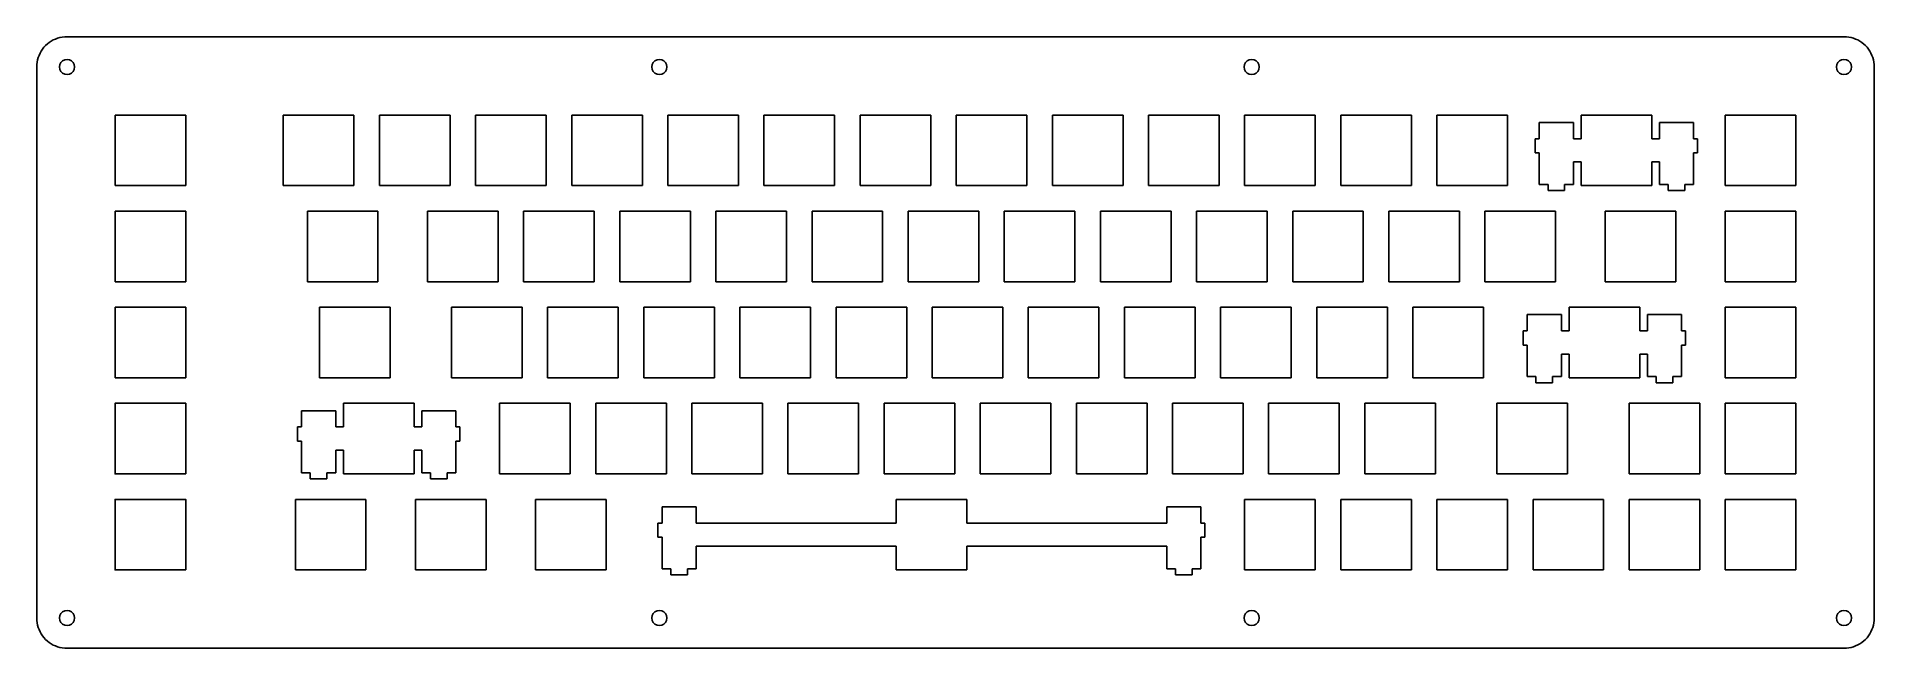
# Model space of a CAD drawing. Extents: x -3 to 361, y -3 to 119.
import ezdxf

# ---------------------------------------------------------------- set-up
doc = ezdxf.new("R2010")
doc.units = 0
doc.layers.get('0').update_dxf_attribs({"linetype": 'CONTINUOUS'})

msp = doc.modelspace()

# ---------------------------------------------------------------- linework, layer by layer
at = {"color": 0}
for p, q in [((1.67, 113.08), (1.59, 112.62)), ((1.88, 113.5), (1.67, 113.08)), ((2.21, 113.83), (1.88, 113.5)), ((2.63, 114.04), (2.21, 113.83)), ((3.1, 114.11), (2.63, 114.04)), ((3.56, 114.04), (3.1, 114.11)), ((3.98, 113.83), (3.56, 114.04)), ((4.31, 113.5), (3.98, 113.83)), ((4.52, 113.08), (4.31, 113.5)), ((4.59, 112.62), (4.52, 113.08)), ((119.05, 113.08), (118.97, 112.62)), ((119.26, 113.5), (119.05, 113.08)), ((119.59, 113.83), (119.26, 113.5)), ((120.01, 114.04), (119.59, 113.83)), ((120.47, 114.11), (120.01, 114.04)), ((120.94, 114.04), (120.47, 114.11)), ((121.36, 113.83), (120.94, 114.04)), ((121.69, 113.5), (121.36, 113.83)), ((121.9, 113.08), (121.69, 113.5)), ((121.97, 112.62), (121.9, 113.08)), ((236.43, 113.08), (236.35, 112.62)), ((236.64, 113.5), (236.43, 113.08)), ((236.97, 113.83), (236.64, 113.5)), ((237.39, 114.04), (236.97, 113.83)), ((237.85, 114.11), (237.39, 114.04)), ((238.32, 114.04), (237.85, 114.11)), ((238.74, 113.83), (238.32, 114.04)), ((239.07, 113.5), (238.74, 113.83)), ((239.28, 113.08), (239.07, 113.5)), ((239.35, 112.62), (239.28, 113.08)), ((353.8, 113.08), (353.73, 112.62)), ((354.02, 113.5), (353.8, 113.08)), ((354.35, 113.83), (354.02, 113.5)), ((354.77, 114.04), (354.35, 113.83)), ((355.23, 114.11), (354.77, 114.04)), ((355.7, 114.04), (355.23, 114.11)), ((356.12, 113.83), (355.7, 114.04)), ((356.45, 113.5), (356.12, 113.83)), ((356.66, 113.08), (356.45, 113.5)), ((356.73, 112.62), (356.66, 113.08)), ((1.59, 112.62), (1.67, 112.15)), ((1.67, 112.15), (1.88, 111.73)), ((1.88, 111.73), (2.21, 111.4)), ((2.21, 111.4), (2.63, 111.19)), ((2.63, 111.19), (3.1, 111.11)), ((3.1, 111.11), (3.56, 111.19)), ((3.56, 111.19), (3.98, 111.4)), ((3.98, 111.4), (4.31, 111.73)), ((4.31, 111.73), (4.52, 112.15)), ((4.52, 112.15), (4.59, 112.62)), ((118.97, 112.62), (119.05, 112.15)), ((119.05, 112.15), (119.26, 111.73)), ((119.26, 111.73), (119.59, 111.4)), ((119.59, 111.4), (120.01, 111.19)), ((120.01, 111.19), (120.47, 111.11)), ((120.47, 111.11), (120.94, 111.19)), ((120.94, 111.19), (121.36, 111.4)), ((121.36, 111.4), (121.69, 111.73)), ((121.69, 111.73), (121.9, 112.15)), ((121.9, 112.15), (121.97, 112.62)), ((236.35, 112.62), (236.43, 112.15)), ((236.43, 112.15), (236.64, 111.73)), ((236.64, 111.73), (236.97, 111.4)), ((236.97, 111.4), (237.39, 111.19)), ((237.39, 111.19), (237.85, 111.11)), ((237.85, 111.11), (238.32, 111.19)), ((238.32, 111.19), (238.74, 111.4)), ((238.74, 111.4), (239.07, 111.73)), ((239.07, 111.73), (239.28, 112.15)), ((239.28, 112.15), (239.35, 112.62)), ((353.73, 112.62), (353.8, 112.15)), ((353.8, 112.15), (354.02, 111.73)), ((354.02, 111.73), (354.35, 111.4)), ((354.35, 111.4), (354.77, 111.19)), ((354.77, 111.19), (355.23, 111.11)), ((355.23, 111.11), (355.7, 111.19)), ((355.7, 111.19), (356.12, 111.4)), ((356.12, 111.4), (356.45, 111.73)), ((356.45, 111.73), (356.66, 112.15)), ((356.66, 112.15), (356.73, 112.62)), ((12.62, 89.09), (12.62, 103.09)), ((26.62, 103.09), (26.62, 89.09)), ((45.96, 103.09), (59.96, 103.09)), ((45.96, 89.09), (45.96, 103.09)), ((59.96, 103.09), (59.96, 89.09)), ((65.01, 103.09), (79.01, 103.09)), ((65.01, 89.09), (65.01, 103.09)), ((79.01, 103.09), (79.01, 89.09)), ((84.06, 103.09), (98.06, 103.09)), ((84.06, 89.09), (84.06, 103.09)), ((98.06, 103.09), (98.06, 89.09)), ((103.11, 103.09), (117.11, 103.09)), ((103.11, 89.09), (103.11, 103.09)), ((117.11, 103.09), (117.11, 89.09)), ((122.16, 103.09), (136.16, 103.09)), ((122.16, 89.09), (122.16, 103.09)), ((136.16, 103.09), (136.16, 89.09)), ((141.21, 103.09), (155.21, 103.09)), ((141.21, 89.09), (141.21, 103.09)), ((155.21, 103.09), (155.21, 89.09)), ((160.26, 103.09), (174.26, 103.09)), ((160.26, 89.09), (160.26, 103.09)), ((174.26, 103.09), (174.26, 89.09)), ((179.31, 103.09), (193.31, 103.09)), ((179.31, 89.09), (179.31, 103.09)), ((193.31, 103.09), (193.31, 89.09)), ((198.36, 103.09), (212.36, 103.09)), ((198.36, 89.09), (198.36, 103.09)), ((212.36, 103.09), (212.36, 89.09)), ((217.41, 103.09), (231.41, 103.09)), ((217.41, 89.09), (217.41, 103.09)), ((231.41, 103.09), (231.41, 89.09)), ((236.46, 103.09), (250.46, 103.09)), ((236.46, 89.09), (236.46, 103.09)), ((250.46, 103.09), (250.46, 89.09)), ((255.51, 103.09), (269.51, 103.09)), ((255.51, 89.09), (255.51, 103.09)), ((269.51, 103.09), (269.51, 89.09)), ((274.56, 103.09), (288.56, 103.09)), ((274.56, 89.09), (274.56, 103.09)), ((288.56, 103.09), (288.56, 89.09)), ((303.13, 103.09), (303.13, 98.39)), ((317.13, 103.09), (303.13, 103.09)), ((317.13, 98.39), (317.13, 103.09)), ((331.71, 103.09), (345.71, 103.09)), ((331.71, 89.09), (331.71, 103.09)), ((345.71, 103.09), (345.71, 89.09)), ((294.86, 98.39), (294.03, 98.39)), ((294.03, 98.39), (294.03, 95.59)), ((301.61, 101.62), (294.86, 101.62)), ((294.86, 101.62), (294.86, 98.39)), ((301.61, 98.39), (301.61, 101.62)), ((303.13, 98.39), (301.61, 98.39)), ((318.66, 98.39), (317.13, 98.39)), ((325.41, 101.62), (318.66, 101.62)), ((318.66, 101.62), (318.66, 98.39)), ((325.41, 98.39), (325.41, 101.62)), ((326.23, 98.39), (325.41, 98.39)), ((326.23, 95.59), (326.23, 98.39)), ((294.03, 95.59), (294.86, 95.59)), ((294.86, 95.59), (294.86, 89.32)), ((325.41, 89.32), (325.41, 95.59)), ((325.41, 95.59), (326.23, 95.59)), ((301.61, 89.32), (301.61, 93.79)), ((301.61, 93.79), (303.13, 93.79)), ((303.13, 93.79), (303.13, 89.09)), ((317.13, 89.09), (317.13, 93.79)), ((317.13, 93.79), (318.66, 93.79)), ((318.66, 93.79), (318.66, 89.32)), ((26.62, 89.09), (12.62, 89.09)), ((59.96, 89.09), (45.96, 89.09)), ((79.01, 89.09), (65.01, 89.09)), ((98.06, 89.09), (84.06, 89.09)), ((117.11, 89.09), (103.11, 89.09)), ((136.16, 89.09), (122.16, 89.09)), ((155.21, 89.09), (141.21, 89.09)), ((174.26, 89.09), (160.26, 89.09)), ((193.31, 89.09), (179.31, 89.09)), ((212.36, 89.09), (198.36, 89.09)), ((231.41, 89.09), (217.41, 89.09)), ((250.46, 89.09), (236.46, 89.09)), ((269.51, 89.09), (255.51, 89.09)), ((288.56, 89.09), (274.56, 89.09)), ((294.86, 89.32), (296.58, 89.32)), ((296.58, 89.32), (296.58, 88.12)), ((296.58, 88.12), (299.88, 88.12)), ((299.88, 88.12), (299.88, 89.32)), ((299.88, 89.32), (301.61, 89.32)), ((303.13, 89.09), (317.13, 89.09)), ((318.66, 89.32), (320.38, 89.32)), ((320.38, 89.32), (320.38, 88.12)), ((320.38, 88.12), (323.68, 88.12)), ((323.68, 88.12), (323.68, 89.32)), ((323.68, 89.32), (325.41, 89.32)), ((345.71, 89.09), (331.71, 89.09)), ((12.62, 84.04), (26.62, 84.04)), ((12.62, 70.04), (12.62, 84.04)), ((26.62, 84.04), (26.62, 70.04)), ((50.72, 84.04), (64.72, 84.04)), ((50.72, 70.04), (50.72, 84.04)), ((64.72, 84.04), (64.72, 70.04)), ((74.53, 84.04), (88.53, 84.04)), ((74.53, 70.04), (74.53, 84.04)), ((88.53, 84.04), (88.53, 70.04)), ((93.58, 84.04), (107.58, 84.04)), ((93.58, 70.04), (93.58, 84.04)), ((107.58, 84.04), (107.58, 70.04)), ((112.63, 84.04), (126.63, 84.04)), ((112.63, 70.04), (112.63, 84.04)), ((126.63, 84.04), (126.63, 70.04)), ((131.68, 84.04), (145.68, 84.04)), ((131.68, 70.04), (131.68, 84.04)), ((145.68, 84.04), (145.68, 70.04)), ((150.73, 84.04), (164.73, 84.04)), ((150.73, 70.04), (150.73, 84.04)), ((164.73, 84.04), (164.73, 70.04)), ((169.78, 84.04), (183.78, 84.04)), ((169.78, 70.04), (169.78, 84.04)), ((183.78, 84.04), (183.78, 70.04)), ((188.83, 84.04), (202.83, 84.04)), ((188.83, 70.04), (188.83, 84.04)), ((202.83, 84.04), (202.83, 70.04)), ((207.88, 84.04), (221.88, 84.04)), ((207.88, 70.04), (207.88, 84.04)), ((221.88, 84.04), (221.88, 70.04)), ((226.93, 84.04), (240.93, 84.04)), ((226.93, 70.04), (226.93, 84.04)), ((240.93, 84.04), (240.93, 70.04)), ((245.98, 84.04), (259.98, 84.04)), ((245.98, 70.04), (245.98, 84.04)), ((259.98, 84.04), (259.98, 70.04)), ((265.03, 84.04), (279.03, 84.04)), ((265.03, 70.04), (265.03, 84.04)), ((279.03, 84.04), (279.03, 70.04)), ((284.08, 84.04), (298.08, 84.04)), ((284.08, 70.04), (284.08, 84.04)), ((298.08, 84.04), (298.08, 70.04)), ((307.89, 84.04), (321.9, 84.04)), ((307.89, 70.04), (307.89, 84.04)), ((321.9, 84.04), (321.9, 70.04)), ((331.71, 84.04), (345.71, 84.04)), ((331.71, 70.04), (331.71, 84.04)), ((345.71, 84.04), (345.71, 70.04)), ((26.62, 70.04), (12.62, 70.04)), ((64.72, 70.04), (50.72, 70.04)), ((88.53, 70.04), (74.53, 70.04)), ((107.58, 70.04), (93.58, 70.04)), ((126.63, 70.04), (112.63, 70.04)), ((145.68, 70.04), (131.68, 70.04)), ((164.73, 70.04), (150.73, 70.04)), ((183.78, 70.04), (169.78, 70.04)), ((202.83, 70.04), (188.83, 70.04)), ((221.88, 70.04), (207.88, 70.04)), ((240.93, 70.04), (226.93, 70.04)), ((259.98, 70.04), (245.98, 70.04)), ((279.03, 70.04), (265.03, 70.04)), ((298.08, 70.04), (284.08, 70.04)), ((321.9, 70.04), (307.89, 70.04)), ((345.71, 70.04), (331.71, 70.04)), ((12.62, 64.99), (26.62, 64.99)), ((12.62, 50.99), (12.62, 64.99)), ((26.62, 64.99), (26.62, 50.99)), ((53.1, 64.99), (67.1, 64.99)), ((53.1, 50.99), (53.1, 64.99)), ((67.1, 64.99), (67.1, 50.99)), ((79.29, 64.99), (93.29, 64.99)), ((79.29, 50.99), (79.29, 64.99)), ((93.29, 64.99), (93.29, 50.99)), ((98.34, 64.99), (112.34, 64.99)), ((98.34, 50.99), (98.34, 64.99)), ((112.34, 64.99), (112.34, 50.99)), ((117.39, 64.99), (131.4, 64.99)), ((117.39, 50.99), (117.39, 64.99)), ((131.4, 64.99), (131.4, 50.99)), ((136.44, 64.99), (150.45, 64.99)), ((136.44, 50.99), (136.44, 64.99)), ((150.45, 64.99), (150.45, 50.99)), ((155.5, 64.99), (169.5, 64.99)), ((155.5, 50.99), (155.5, 64.99)), ((169.5, 64.99), (169.5, 50.99)), ((174.54, 64.99), (188.55, 64.99)), ((174.54, 50.99), (174.54, 64.99)), ((188.55, 64.99), (188.55, 50.99)), ((193.59, 64.99), (207.6, 64.99)), ((193.59, 50.99), (193.59, 64.99)), ((207.6, 64.99), (207.6, 50.99)), ((212.65, 64.99), (226.65, 64.99)), ((212.65, 50.99), (212.65, 64.99)), ((226.65, 64.99), (226.65, 50.99)), ((231.69, 64.99), (245.7, 64.99)), ((231.69, 50.99), (231.69, 64.99)), ((245.7, 64.99), (245.7, 50.99)), ((250.75, 64.99), (264.75, 64.99)), ((250.75, 50.99), (250.75, 64.99)), ((264.75, 64.99), (264.75, 50.99)), ((269.8, 64.99), (283.8, 64.99)), ((269.8, 50.99), (269.8, 64.99)), ((283.8, 64.99), (283.8, 50.99)), ((299.23, 63.52), (292.48, 63.52)), ((292.48, 63.52), (292.48, 60.29)), ((299.23, 60.29), (299.23, 63.52)), ((300.75, 64.99), (300.75, 60.29)), ((314.75, 64.99), (300.75, 64.99)), ((314.75, 60.29), (314.75, 64.99)), ((323.03, 63.52), (316.28, 63.52)), ((316.28, 63.52), (316.28, 60.29)), ((323.03, 60.29), (323.03, 63.52)), ((331.71, 64.99), (345.71, 64.99)), ((331.71, 50.99), (331.71, 64.99)), ((345.71, 64.99), (345.71, 50.99)), ((292.48, 60.29), (291.65, 60.29)), ((291.65, 60.29), (291.65, 57.49)), ((300.75, 60.29), (299.23, 60.29)), ((316.28, 60.29), (314.75, 60.29)), ((323.85, 60.29), (323.03, 60.29)), ((323.85, 57.49), (323.85, 60.29)), ((291.65, 57.49), (292.48, 57.49)), ((292.48, 57.49), (292.48, 51.22)), ((299.23, 51.22), (299.23, 55.69)), ((299.23, 55.69), (300.75, 55.69)), ((300.75, 55.69), (300.75, 50.99)), ((314.75, 50.99), (314.75, 55.69)), ((314.75, 55.69), (316.28, 55.69)), ((316.28, 55.69), (316.28, 51.22)), ((323.03, 51.22), (323.03, 57.49)), ((323.03, 57.49), (323.85, 57.49)), ((26.62, 50.99), (12.62, 50.99)), ((67.1, 50.99), (53.1, 50.99)), ((93.29, 50.99), (79.29, 50.99)), ((112.34, 50.99), (98.34, 50.99)), ((131.4, 50.99), (117.39, 50.99)), ((150.45, 50.99), (136.44, 50.99)), ((169.5, 50.99), (155.5, 50.99)), ((188.55, 50.99), (174.54, 50.99)), ((207.6, 50.99), (193.59, 50.99)), ((226.65, 50.99), (212.65, 50.99)), ((245.7, 50.99), (231.69, 50.99)), ((264.75, 50.99), (250.75, 50.99)), ((283.8, 50.99), (269.8, 50.99)), ((292.48, 51.22), (294.2, 51.22)), ((294.2, 51.22), (294.2, 50.02)), ((297.5, 50.02), (297.5, 51.22)), ((297.5, 51.22), (299.23, 51.22)), ((300.75, 50.99), (314.75, 50.99)), ((316.28, 51.22), (318, 51.22)), ((318, 51.22), (318, 50.02)), ((321.3, 50.02), (321.3, 51.22)), ((321.3, 51.22), (323.03, 51.22)), ((345.71, 50.99), (331.71, 50.99)), ((294.2, 50.02), (297.5, 50.02)), ((318, 50.02), (321.3, 50.02)), ((12.62, 45.94), (26.62, 45.94)), ((12.62, 31.94), (12.62, 45.94)), ((26.62, 45.94), (26.62, 31.94)), ((56.34, 44.47), (49.59, 44.47)), ((49.59, 44.47), (49.59, 41.24)), ((56.34, 41.24), (56.34, 44.47)), ((57.86, 45.94), (57.86, 41.24)), ((71.86, 45.94), (57.86, 45.94)), ((71.86, 41.24), (71.86, 45.94)), ((80.14, 44.47), (73.39, 44.47)), ((73.39, 44.47), (73.39, 41.24)), ((80.14, 41.24), (80.14, 44.47)), ((88.82, 45.94), (102.82, 45.94)), ((88.82, 31.94), (88.82, 45.94)), ((102.82, 45.94), (102.82, 31.94)), ((107.87, 45.94), (121.87, 45.94)), ((107.87, 31.94), (107.87, 45.94)), ((121.87, 45.94), (121.87, 31.94)), ((126.92, 45.94), (140.92, 45.94)), ((126.92, 31.94), (126.92, 45.94)), ((140.92, 45.94), (140.92, 31.94)), ((145.97, 45.94), (159.97, 45.94)), ((145.97, 31.94), (145.97, 45.94)), ((159.97, 45.94), (159.97, 31.94)), ((165.02, 45.94), (179.02, 45.94)), ((165.02, 31.94), (165.02, 45.94)), ((179.02, 45.94), (179.02, 31.94)), ((184.07, 45.94), (198.07, 45.94)), ((184.07, 31.94), (184.07, 45.94)), ((198.07, 45.94), (198.07, 31.94)), ((203.12, 45.94), (217.12, 45.94)), ((203.12, 31.94), (203.12, 45.94)), ((217.12, 45.94), (217.12, 31.94)), ((222.17, 45.94), (236.17, 45.94)), ((222.17, 31.94), (222.17, 45.94)), ((236.17, 45.94), (236.17, 31.94)), ((241.22, 45.94), (255.22, 45.94)), ((241.22, 31.94), (241.22, 45.94)), ((255.22, 45.94), (255.22, 31.94)), ((260.27, 45.94), (274.27, 45.94)), ((260.27, 31.94), (260.27, 45.94)), ((274.27, 45.94), (274.27, 31.94)), ((286.46, 45.94), (300.46, 45.94)), ((286.46, 31.94), (286.46, 45.94)), ((300.46, 45.94), (300.46, 31.94)), ((312.66, 45.94), (326.66, 45.94)), ((312.66, 31.94), (312.66, 45.94)), ((326.66, 45.94), (326.66, 31.94)), ((331.71, 45.94), (345.71, 45.94)), ((331.71, 31.94), (331.71, 45.94)), ((345.71, 45.94), (345.71, 31.94)), ((49.59, 41.24), (48.76, 41.24)), ((48.76, 41.24), (48.76, 38.44)), ((57.86, 41.24), (56.34, 41.24)), ((73.39, 41.24), (71.86, 41.24)), ((80.96, 41.24), (80.14, 41.24)), ((80.96, 38.44), (80.96, 41.24)), ((48.76, 38.44), (49.59, 38.44)), ((49.59, 38.44), (49.59, 32.17)), ((56.34, 32.17), (56.34, 36.64)), ((56.34, 36.64), (57.86, 36.64)), ((57.86, 36.64), (57.86, 31.94)), ((71.86, 31.94), (71.86, 36.64)), ((71.86, 36.64), (73.39, 36.64)), ((73.39, 36.64), (73.39, 32.17)), ((80.14, 32.17), (80.14, 38.44)), ((80.14, 38.44), (80.96, 38.44)), ((26.62, 31.94), (12.62, 31.94)), ((49.59, 32.17), (51.31, 32.17)), ((51.31, 32.17), (51.31, 30.97)), ((51.31, 30.97), (54.61, 30.97)), ((54.61, 30.97), (54.61, 32.17)), ((54.61, 32.17), (56.34, 32.17)), ((57.86, 31.94), (71.86, 31.94)), ((73.39, 32.17), (75.11, 32.17)), ((75.11, 32.17), (75.11, 30.97)), ((75.11, 30.97), (78.41, 30.97)), ((78.41, 30.97), (78.41, 32.17)), ((78.41, 32.17), (80.14, 32.17)), ((102.82, 31.94), (88.82, 31.94)), ((121.87, 31.94), (107.87, 31.94)), ((140.92, 31.94), (126.92, 31.94)), ((159.97, 31.94), (145.97, 31.94)), ((179.02, 31.94), (165.02, 31.94)), ((198.07, 31.94), (184.07, 31.94)), ((217.12, 31.94), (203.12, 31.94)), ((236.17, 31.94), (222.17, 31.94)), ((255.22, 31.94), (241.22, 31.94)), ((274.27, 31.94), (260.27, 31.94)), ((300.46, 31.94), (286.46, 31.94)), ((326.66, 31.94), (312.66, 31.94)), ((345.71, 31.94), (331.71, 31.94)), ((12.62, 26.89), (26.62, 26.89)), ((12.62, 12.89), (12.62, 26.89)), ((26.62, 26.89), (26.62, 12.89)), ((48.34, 26.89), (62.34, 26.89)), ((48.34, 12.89), (48.34, 26.89)), ((62.34, 26.89), (62.34, 12.89)), ((72.15, 26.89), (86.15, 26.89)), ((72.15, 12.89), (72.15, 26.89)), ((86.15, 26.89), (86.15, 12.89)), ((95.96, 26.89), (109.96, 26.89)), ((95.96, 12.89), (95.96, 26.89)), ((109.96, 26.89), (109.96, 12.89)), ((167.4, 26.89), (167.4, 22.19)), ((181.4, 26.89), (167.4, 26.89)), ((181.4, 22.19), (181.4, 26.89)), ((236.46, 26.89), (250.46, 26.89)), ((236.46, 12.89), (236.46, 26.89)), ((250.46, 26.89), (250.46, 12.89)), ((255.51, 26.89), (269.51, 26.89)), ((255.51, 12.89), (255.51, 26.89)), ((269.51, 26.89), (269.51, 12.89)), ((274.56, 26.89), (288.56, 26.89)), ((274.56, 12.89), (274.56, 26.89)), ((288.56, 26.89), (288.56, 12.89)), ((293.61, 26.89), (307.61, 26.89)), ((293.61, 12.89), (293.61, 26.89)), ((307.61, 26.89), (307.61, 12.89)), ((312.66, 26.89), (326.66, 26.89)), ((312.66, 12.89), (312.66, 26.89)), ((326.66, 26.89), (326.66, 12.89)), ((331.71, 26.89), (345.71, 26.89)), ((331.71, 12.89), (331.71, 26.89)), ((345.71, 26.89), (345.71, 12.89)), ((121.03, 22.19), (120.2, 22.19)), ((120.2, 22.19), (120.2, 19.39)), ((127.78, 25.42), (121.03, 25.42)), ((121.03, 25.42), (121.03, 22.19)), ((127.78, 22.19), (127.78, 25.42)), ((167.4, 22.19), (127.78, 22.19)), ((221.03, 22.19), (181.4, 22.19)), ((227.78, 25.42), (221.03, 25.42)), ((221.03, 25.42), (221.03, 22.19)), ((227.78, 22.19), (227.78, 25.42)), ((228.6, 22.19), (227.78, 22.19)), ((228.6, 19.39), (228.6, 22.19)), ((120.2, 19.39), (121.03, 19.39)), ((121.03, 19.39), (121.03, 13.12)), ((227.78, 13.12), (227.78, 19.39)), ((227.78, 19.39), (228.6, 19.39)), ((127.78, 13.12), (127.78, 17.59)), ((127.78, 17.59), (167.4, 17.59)), ((167.4, 17.59), (167.4, 12.89)), ((181.4, 12.89), (181.4, 17.59)), ((181.4, 17.59), (221.03, 17.59)), ((221.03, 17.59), (221.03, 13.12)), ((26.62, 12.89), (12.62, 12.89)), ((62.34, 12.89), (48.34, 12.89)), ((86.15, 12.89), (72.15, 12.89)), ((109.96, 12.89), (95.96, 12.89)), ((121.03, 13.12), (122.75, 13.12)), ((122.75, 13.12), (122.75, 11.92)), ((122.75, 11.92), (126.05, 11.92)), ((126.05, 11.92), (126.05, 13.12)), ((126.05, 13.12), (127.78, 13.12)), ((167.4, 12.89), (181.4, 12.89)), ((221.03, 13.12), (222.75, 13.12)), ((222.75, 13.12), (222.75, 11.92)), ((222.75, 11.92), (226.05, 11.92)), ((226.05, 11.92), (226.05, 13.12)), ((226.05, 13.12), (227.78, 13.12)), ((269.51, 12.89), (255.51, 12.89)), ((288.56, 12.89), (274.56, 12.89)), ((307.61, 12.89), (293.61, 12.89)), ((326.66, 12.89), (312.66, 12.89)), ((345.71, 12.89), (331.71, 12.89)), ((1.67, 3.83), (1.59, 3.37)), ((1.88, 4.25), (1.67, 3.83)), ((2.21, 4.58), (1.88, 4.25)), ((2.63, 4.79), (2.21, 4.58)), ((3.1, 4.87), (2.63, 4.79)), ((3.56, 4.79), (3.1, 4.87)), ((3.98, 4.58), (3.56, 4.79)), ((4.31, 4.25), (3.98, 4.58)), ((4.52, 3.83), (4.31, 4.25)), ((4.59, 3.37), (4.52, 3.83)), ((119.05, 3.83), (118.97, 3.37)), ((119.26, 4.25), (119.05, 3.83)), ((119.59, 4.58), (119.26, 4.25)), ((120.01, 4.79), (119.59, 4.58)), ((120.47, 4.87), (120.01, 4.79)), ((120.94, 4.79), (120.47, 4.87)), ((121.36, 4.58), (120.94, 4.79)), ((121.69, 4.25), (121.36, 4.58)), ((121.9, 3.83), (121.69, 4.25)), ((121.97, 3.37), (121.9, 3.83)), ((236.43, 3.83), (236.35, 3.37)), ((236.64, 4.25), (236.43, 3.83)), ((236.97, 4.58), (236.64, 4.25)), ((237.39, 4.79), (236.97, 4.58)), ((237.85, 4.87), (237.39, 4.79)), ((238.32, 4.79), (237.85, 4.87)), ((238.74, 4.58), (238.32, 4.79)), ((239.07, 4.25), (238.74, 4.58)), ((239.28, 3.83), (239.07, 4.25)), ((239.35, 3.37), (239.28, 3.83)), ((353.8, 3.83), (353.73, 3.37)), ((354.02, 4.25), (353.8, 3.83)), ((354.35, 4.58), (354.02, 4.25)), ((354.77, 4.79), (354.35, 4.58)), ((355.23, 4.87), (354.77, 4.79)), ((355.7, 4.79), (355.23, 4.87)), ((356.12, 4.58), (355.7, 4.79)), ((356.45, 4.25), (356.12, 4.58)), ((356.66, 3.83), (356.45, 4.25)), ((356.73, 3.37), (356.66, 3.83)), ((1.59, 3.37), (1.67, 2.9)), ((1.67, 2.9), (1.88, 2.48)), ((1.88, 2.48), (2.21, 2.15)), ((2.21, 2.15), (2.63, 1.94)), ((2.63, 1.94), (3.1, 1.87)), ((3.1, 1.87), (3.56, 1.94)), ((3.56, 1.94), (3.98, 2.15)), ((3.98, 2.15), (4.31, 2.48)), ((4.31, 2.48), (4.52, 2.9)), ((4.52, 2.9), (4.59, 3.37)), ((118.97, 3.37), (119.05, 2.9)), ((119.05, 2.9), (119.26, 2.48)), ((119.26, 2.48), (119.59, 2.15)), ((119.59, 2.15), (120.01, 1.94)), ((120.01, 1.94), (120.47, 1.87)), ((120.47, 1.87), (120.94, 1.94)), ((120.94, 1.94), (121.36, 2.15)), ((121.36, 2.15), (121.69, 2.48)), ((121.69, 2.48), (121.9, 2.9)), ((121.9, 2.9), (121.97, 3.37)), ((236.35, 3.37), (236.43, 2.9)), ((236.43, 2.9), (236.64, 2.48)), ((236.64, 2.48), (236.97, 2.15)), ((236.97, 2.15), (237.39, 1.94)), ((237.39, 1.94), (237.85, 1.87)), ((237.85, 1.87), (238.32, 1.94)), ((238.32, 1.94), (238.74, 2.15)), ((238.74, 2.15), (239.07, 2.48)), ((239.07, 2.48), (239.28, 2.9)), ((239.28, 2.9), (239.35, 3.37)), ((353.73, 3.37), (353.8, 2.9)), ((353.8, 2.9), (354.02, 2.48)), ((354.02, 2.48), (354.35, 2.15)), ((354.35, 2.15), (354.77, 1.94)), ((354.77, 1.94), (355.23, 1.87)), ((355.23, 1.87), (355.7, 1.94)), ((355.7, 1.94), (356.12, 2.15)), ((356.12, 2.15), (356.45, 2.48)), ((356.45, 2.48), (356.66, 2.9)), ((356.66, 2.9), (356.73, 3.37))]:
    msp.add_line(p, q, dxfattribs=at)
at = {"linetype": 'CONTINUOUS'}
for p, q in [((12.62, 103.09), (26.62, 103.09)), ((236.46, 12.89), (250.46, 12.89))]:
    msp.add_line(p, q, dxfattribs=at)
for points in [[(361.23, 112.66), (361.22, 113.08), (361.16, 113.56), (361.07, 114.01), (360.94, 114.47), (360.78, 114.91), (360.58, 115.35), (360.35, 115.76), (360.09, 116.14), (359.8, 116.52), (359.47, 116.87), (359.14, 117.17), (358.76, 117.48), (358.37, 117.73), (357.96, 117.97), (357.53, 118.16), (357.1, 118.32), (356.64, 118.45), (356.17, 118.55), (355.7, 118.6), (355.3, 118.62), (3.03, 118.62), (2.63, 118.6), (2.16, 118.55), (1.69, 118.45), (1.24, 118.33), (0.8, 118.16), (0.38, 117.97), (-0.04, 117.74), (-0.43, 117.47), (-0.8, 117.18), (-1.15, 116.86), (-1.47, 116.52), (-1.77, 116.14), (-2.02, 115.75), (-2.25, 115.34), (-2.45, 114.91), (-2.61, 114.47), (-2.74, 114.02), (-2.84, 113.55), (-2.89, 113.08), (-2.9, 112.68), (-2.9, 3.3), (-2.89, 2.9), (-2.84, 2.43), (-2.74, 1.96), (-2.61, 1.51), (-2.45, 1.06), (-2.26, 0.64), (-2.03, 0.23), (-1.76, -0.16), (-1.47, -0.53), (-1.15, -0.88), (-0.8, -1.2), (-0.43, -1.49), (-0.04, -1.76), (0.37, -1.99), (0.79, -2.18), (1.24, -2.34), (1.69, -2.47), (2.16, -2.57), (2.63, -2.62), (3.03, -2.63), (355.29, -2.63), (355.7, -2.62), (356.17, -2.57), (356.64, -2.47), (357.1, -2.34), (357.53, -2.18), (357.96, -1.98), (358.36, -1.75), (358.76, -1.5), (359.14, -1.19), (359.47, -0.89), (359.8, -0.54), (360.09, -0.16), (360.35, 0.23), (360.58, 0.64), (360.78, 1.07), (360.94, 1.51), (361.07, 1.97), (361.16, 2.42), (361.22, 2.9), (361.23, 3.32)], [(26.62, 31.94), (12.62, 31.94), (12.62, 45.94), (26.62, 45.94)], [(26.62, 12.89), (12.62, 12.89), (12.62, 26.89), (26.62, 26.89)]]:
    msp.add_lwpolyline(points, close=True, dxfattribs=at)

doc.saveas('drawing.dxf')
